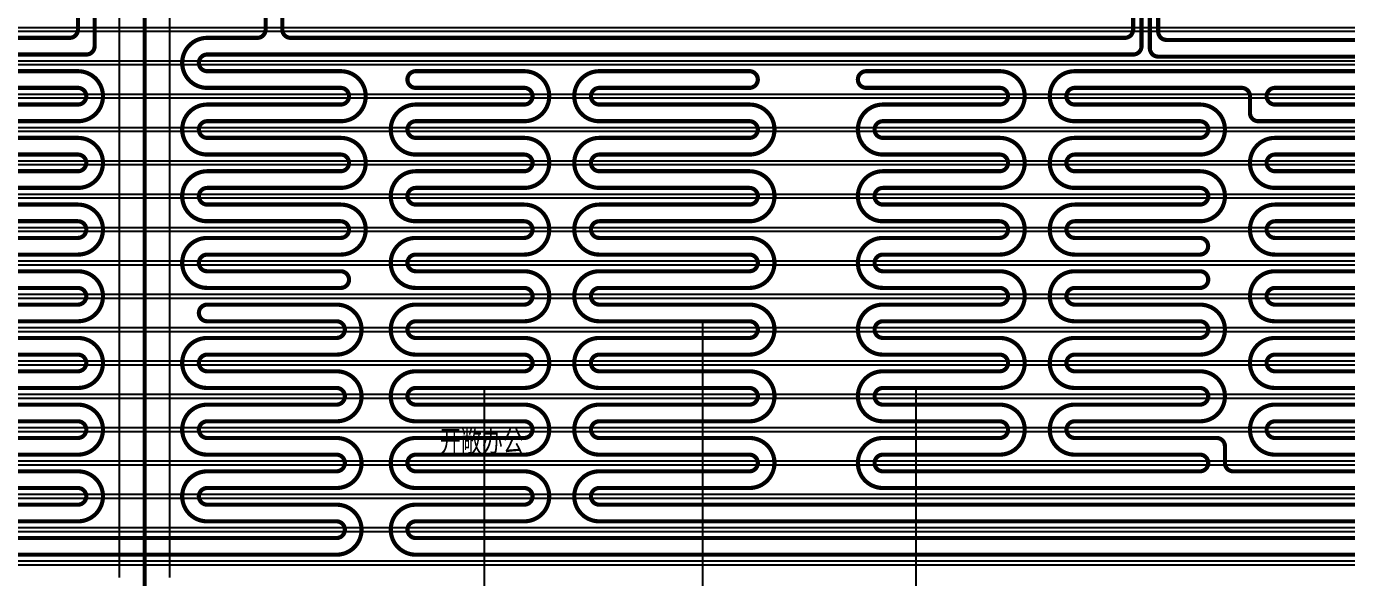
# Model space of a CAD drawing. Extents: x 2430460 to 2514560, y -608375 to -364775.
# Drawn here: x 2474064 to 2489890, y -576459 to -569847 of the extents above; entities that cross this region are included whole.
import ezdxf

# ---------------------------------------------------------------- set-up
doc = ezdxf.new("R2010")
doc.units = 0
doc.header["$LTSCALE"] = 1000
doc.header["$MEASUREMENT"] = 0
doc.linetypes.add('CENTER', pattern=[2, 1.25, -0.25, 0.25, -0.25])
doc.layers.add('A-FLOR-IDEN', color=7, linetype='Continuous', lineweight=20)
for name, color, linetype in [('PIPE-地暖供', 4, 'Continuous'), ('木龙骨', 23, 'Continuous'), ('立面', 254, 'Continuous')]:
    doc.layers.add(name, color=color, linetype=linetype)
doc.styles.add('ROS', font='simhei.ttf', dxfattribs={"width": 0.7})

# ---------------------------------------------------------------- blocks, each defined once
blk = doc.blocks.new('A$C0536007B')
at = {"layer": '立面', "linetype": 'CENTER', "const_width": 50}
blk.add_lwpolyline([(11928.5, -4343.1), (11928.5, -19743.1)], dxfattribs=at)
at = {"layer": 'A-FLOR-IDEN', "style": 'ROS', "width": 0.7}
blk.add_text('开敞办公', height=262.87, dxfattribs=at).set_placement((15468.4, -10236.5))

msp = doc.modelspace()

# ---------------------------------------------------------------- linework, layer by layer
for p, q in [((2475182, -576459.3), (2475182, -569059.3)), ((2475782, -576459.3), (2475782, -569109.3)), ((2482173.5, -588822.3), (2482173.5, -573384.3)), ((2479566.2, -588822.3), (2479555.8, -574184.3)), ((2484741, -588822.3), (2484730.5, -574184.3))]:
    msp.add_line(p, q)
at = {"layer": 'PIPE-地暖供', "const_width": 50}
for points in [[(2496332, -570009.3), (2487732, -570009.3, -0.4142136), (2487632, -569909.3), (2487632, -568095.6, 0.4142136), (2487532, -567995.6), (2486332, -567995.6)], [(2477131.9, -568084.3), (2477131.9, -569884.3, 0.4142136), (2477231.9, -569984.3), (2487232, -569984.3, 0.4142136), (2487332, -569884.3), (2487332, -568232, 0.4142136)], [(2486332, -568041.1), (2487432, -568041.1, -0.4142136), (2487532, -568141.1), (2487532, -570109.3, 0.4142136), (2487632, -570209.3), (2496332, -570209.3, -0.4142136)], [(2474882, -568192.4), (2474882, -570084.3, -0.4142136), (2474782, -570184.3), (2473382, -570184.3, 0.4142136)], [(2473382, -569984.3), (2474582, -569984.3, 0.4142136), (2474682, -569884.3), (2474682, -568199.4, -0.2472757)], [(2487432, -568186.5), (2487432, -570084.3, -0.4142136), (2487332, -570184.3), (2476908.3, -570184.3), (2476232, -570184.3, 0.4142136), (2476132, -570284.3, 0.4142136), (2476232, -570384.3), (2477832, -570384.3, -0.4142136), (2478132, -570684.3, -0.4142136), (2477832, -570984.3), (2476232, -570984.3, 0.4142136), (2476132, -571084.3, 0.4142136), (2476232, -571184.3), (2477832, -571184.3, -0.4142136), (2478132, -571484.3, -0.4142136), (2477832, -571784.3), (2476232, -571784.3, 0.4142136), (2476132, -571884.3, 0.4142136), (2476232, -571984.3), (2477832, -571984.3, -0.4142136), (2478132, -572284.3, -0.4142136), (2477832, -572584.3), (2476232, -572584.3, 0.4142136), (2476132, -572684.3, 0.4142136), (2476232, -572784.3), (2477832, -572784.3, -0.4142136), (2477932, -572884.3, -0.4142136), (2477832, -572984.3), (2476232, -572984.3, -0.4142136), (2475932, -572684.3, -0.4142136), (2476232, -572384.3), (2477832, -572384.3, 0.4142136), (2477932, -572284.3, 0.4142136), (2477832, -572184.3), (2476232, -572184.3, -0.4142136), (2475932, -571884.3, -0.4142136), (2476232, -571584.3), (2477832, -571584.3, 0.4142136), (2477932, -571484.3, 0.4142136), (2477832, -571384.3), (2476232, -571384.3, -0.4142136), (2475932, -571084.3, -0.4142136), (2476232, -570784.3), (2477832, -570784.3, 0.4142136), (2477932, -570684.3, 0.4142136), (2477832, -570584.3), (2476232, -570584.3, -0.4142136), (2475932, -570284.3, -0.4142136), (2476232, -569984.3), (2476831.9, -569984.3, 0.4142136), (2476931.9, -569884.3), (2476931.9, -568284.3, 0.4142136)], [(2473382, -570384.3), (2474682, -570384.3, -0.4142136), (2474982, -570684.3, -0.4142136), (2474682, -570984.3), (2473382, -570984.3, 0.4142136)], [(2498142.5, -576184.3), (2478732, -576184.3, -0.4142136), (2478432, -575884.3, -0.4142136), (2478732, -575584.3), (2480032, -575584.3, 0.4142136), (2480132, -575484.3, 0.4142136), (2480032, -575384.3), (2478732, -575384.3, -0.4142136), (2478432, -575084.3, -0.4142136), (2478732, -574784.3), (2480032, -574784.3, 0.4142136), (2480132, -574684.3, 0.4142136), (2480032, -574584.3), (2478732, -574584.3, -0.4142136), (2478432, -574284.3, -0.4142136), (2478732, -573984.3), (2480032, -573984.3, 0.4142136), (2480132, -573884.3, 0.4142136), (2480032, -573784.3), (2478732, -573784.3, -0.4142136), (2478432, -573484.3, -0.4142136), (2478732, -573184.3), (2480032, -573184.3, 0.4142136), (2480132, -573084.3, 0.4142136), (2480032, -572984.3), (2478732, -572984.3, -0.4142136), (2478432, -572684.3, -0.4142136), (2478732, -572384.3), (2480032, -572384.3, 0.4142136), (2480132, -572284.3, 0.4142136), (2480032, -572184.3), (2478732, -572184.3, -0.4142136), (2478432, -571884.3, -0.4142136), (2478732, -571584.3), (2480032, -571584.3, 0.4142136), (2480132, -571484.3, 0.4142136), (2480032, -571384.3), (2478732, -571384.3, -0.4142136), (2478432, -571084.3, -0.4142136), (2478732, -570784.3), (2480032, -570784.3, 0.4142136), (2480132, -570684.3, 0.4142136), (2480032, -570584.3), (2478732, -570584.3, -0.4142136), (2478632, -570484.3, -0.4142136), (2478732, -570384.3), (2480032, -570384.3, -0.4142136), (2480332, -570684.3, -0.4142136), (2480032, -570984.3), (2478732, -570984.3, 0.4142136), (2478632, -571084.3, 0.4142136), (2478732, -571184.3), (2480032, -571184.3, -0.4142136), (2480332, -571484.3, -0.4142136), (2480032, -571784.3), (2478732, -571784.3, 0.4142136), (2478632, -571884.3, 0.4142136), (2478732, -571984.3), (2480032, -571984.3, -0.4142136), (2480332, -572284.3, -0.4142136), (2480032, -572584.3), (2478732, -572584.3, 0.4142136), (2478632, -572684.3, 0.4142136), (2478732, -572784.3), (2480032, -572784.3, -0.4142136), (2480332, -573084.3, -0.4142136), (2480032, -573384.3), (2478732, -573384.3, 0.4142136), (2478632, -573484.3, 0.4142136), (2478732, -573584.3), (2480032, -573584.3, -0.4142136), (2480332, -573884.3, -0.4142136), (2480032, -574184.3), (2478732, -574184.3, 0.4142136), (2478632, -574284.3, 0.4142136), (2478732, -574384.3), (2480032, -574384.3, -0.4142136), (2480332, -574684.3, -0.4142136), (2480032, -574984.3), (2478732, -574984.3, 0.4142136), (2478632, -575084.3, 0.4142136), (2478732, -575184.3), (2480032, -575184.3, -0.4142136), (2480332, -575484.3, -0.4142136), (2480032, -575784.3), (2478732, -575784.3, 0.4142136), (2478632, -575884.3, 0.4142136), (2478732, -575984.3), (2498148.2, -575984.3, 0.0562462)], [(2498154.1, -575784.3), (2480932, -575784.3, -0.4142136), (2480632, -575484.3, -0.4142136), (2480932, -575184.3), (2482732, -575184.3, 0.4142136), (2482832, -575084.3, 0.4142136), (2482732, -574984.3), (2480932, -574984.3, -0.4142136), (2480632, -574684.3, -0.4142136), (2480932, -574384.3), (2482732, -574384.3, 0.4142136), (2482832, -574284.3, 0.4142136), (2482732, -574184.3), (2480932, -574184.3, -0.4142136), (2480632, -573884.3, -0.4142136), (2480932, -573584.3), (2482732, -573584.3, 0.4142136), (2482832, -573484.3, 0.4142136), (2482732, -573384.3), (2480932, -573384.3, -0.4142136), (2480632, -573084.3, -0.4142136), (2480932, -572784.3), (2482732, -572784.3, 0.4142136), (2482832, -572684.3, 0.4142136), (2482732, -572584.3), (2480932, -572584.3, -0.4142136), (2480632, -572284.3, -0.4142136), (2480932, -571984.3), (2482732, -571984.3, 0.4142136), (2482832, -571884.3, 0.4142136), (2482732, -571784.3), (2480932, -571784.3, -0.4142136), (2480632, -571484.3, -0.4142136), (2480932, -571184.3), (2482732, -571184.3, 0.4142136), (2482832, -571084.3, 0.4142136), (2482732, -570984.3), (2480932, -570984.3, -0.4142136), (2480632, -570684.3, -0.4142136), (2480932, -570384.3), (2482732, -570384.3, -0.4142136), (2482832, -570484.3, -0.4142136), (2482732, -570584.3), (2480932, -570584.3, 0.4142136), (2480832, -570684.3, 0.4142136), (2480932, -570784.3), (2482732, -570784.3, -0.4142136), (2483032, -571084.3, -0.4142136), (2482732, -571384.3), (2480932, -571384.3, 0.4142136), (2480832, -571484.3, 0.4142136), (2480932, -571584.3), (2482732, -571584.3, -0.4142136), (2483032, -571884.3, -0.4142136), (2482732, -572184.3), (2480932, -572184.3, 0.4142136), (2480832, -572284.3, 0.4142136), (2480932, -572384.3), (2482732, -572384.3, -0.4142136), (2483032, -572684.3, -0.4142136), (2482732, -572984.3), (2480932, -572984.3, 0.4142136), (2480832, -573084.3, 0.4142136), (2480932, -573184.3), (2482732, -573184.3, -0.4142136), (2483032, -573484.3, -0.4142136), (2482732, -573784.3), (2480932, -573784.3, 0.4142136), (2480832, -573884.3, 0.4142136), (2480932, -573984.3), (2482732, -573984.3, -0.4142136), (2483032, -574284.3, -0.4142136), (2482732, -574584.3), (2480932, -574584.3, 0.4142136), (2480832, -574684.3, 0.4142136), (2480932, -574784.3), (2482732, -574784.3, -0.4142136), (2483032, -575084.3, -0.4142136), (2482732, -575384.3), (2480932, -575384.3, 0.4142136), (2480832, -575484.3, 0.4142136), (2480932, -575584.3), (2498158.8, -575584.3, -0.0035718)], [(2498152.7, -575384.3), (2484332, -575384.3, -0.4142136), (2484032, -575084.3, -0.4142136), (2484332, -574784.3), (2485732, -574784.3, 0.4142136), (2485832, -574684.3, 0.4142136), (2485732, -574584.3), (2484332, -574584.3, -0.4142136), (2484032, -574284.3, -0.4142136), (2484332, -573984.3), (2485732, -573984.3, 0.4142136), (2485832, -573884.3, 0.4142136), (2485732, -573784.3), (2484332, -573784.3, -0.4142136), (2484032, -573484.3, -0.4142136), (2484332, -573184.3), (2485732, -573184.3, 0.4142136), (2485832, -573084.3, 0.4142136), (2485732, -572984.3), (2484332, -572984.3, -0.4142136), (2484032, -572684.3, -0.4142136), (2484332, -572384.3), (2485732, -572384.3, 0.4142136), (2485832, -572284.3, 0.4142136), (2485732, -572184.3), (2484332, -572184.3, -0.4142136), (2484032, -571884.3, -0.4142136), (2484332, -571584.3), (2485732, -571584.3, 0.4142136), (2485832, -571484.3, 0.4142136), (2485732, -571384.3), (2484332, -571384.3, -0.4142136), (2484032, -571084.3, -0.4142136), (2484332, -570784.3), (2485732, -570784.3, 0.4142136), (2485832, -570684.3, 0.4142136), (2485732, -570584.3), (2484132, -570584.3, -0.4142136), (2484032, -570484.3), (2484032, -570484.3, -0.4142136), (2484132, -570384.3), (2485732, -570384.3, -0.4142136), (2486032, -570684.3, -0.4142136), (2485732, -570984.3), (2484332, -570984.3, 0.4142136), (2484232, -571084.3, 0.4142136), (2484332, -571184.3), (2485732, -571184.3, -0.4142136), (2486032, -571484.3, -0.4142136), (2485732, -571784.3), (2484332, -571784.3, 0.4142136), (2484232, -571884.3, 0.4142136), (2484332, -571984.3), (2485732, -571984.3, -0.4142136), (2486032, -572284.3, -0.4142136), (2485732, -572584.3), (2484332, -572584.3, 0.4142136), (2484232, -572684.3, 0.4142136), (2484332, -572784.3), (2485732, -572784.3, -0.4142136), (2486032, -573084.3, -0.4142136), (2485732, -573384.3), (2484332, -573384.3, 0.4142136), (2484232, -573484.3, 0.4142136), (2484332, -573584.3), (2485732, -573584.3, -0.4142136), (2486032, -573884.3, -0.4142136), (2485732, -574184.3), (2484332, -574184.3, 0.4142136), (2484232, -574284.3, 0.4142136), (2484332, -574384.3), (2485732, -574384.3, -0.4142136), (2486032, -574684.3, -0.4142136), (2485732, -574984.3), (2484332, -574984.3, 0.4142136), (2484232, -575084.3, 0.4142136), (2484332, -575184.3), (2488132, -575184.3, 0.4142136), (2488232, -575084.3), (2488232, -575084.3, 0.4142136), (2488132, -574984.3), (2486632, -574984.3, -0.4142136), (2486332, -574684.3, -0.4142136), (2486632, -574384.3), (2488132, -574384.3, 0.4142136), (2488232, -574284.3, 0.4142136), (2488132, -574184.3), (2486632, -574184.3, -0.4142136), (2486332, -573884.3, -0.4142136), (2486632, -573584.3), (2488132, -573584.3, 0.4142136), (2488232, -573484.3, 0.4142136), (2488132, -573384.3), (2486632, -573384.3, -0.4142136), (2486332, -573084.3, -0.4142136), (2486632, -572784.3), (2488132, -572784.3, -0.4142136), (2488232, -572884.3, -0.4142136), (2488132, -572984.3), (2486632, -572984.3, 0.4142136), (2486532, -573084.3, 0.4142136), (2486632, -573184.3), (2488132, -573184.3, -0.4142136), (2488432, -573484.3, -0.4142136), (2488132, -573784.3), (2486632, -573784.3, 0.4142136), (2486532, -573884.3, 0.4142136), (2486632, -573984.3), (2488132, -573984.3, -0.4142136), (2488432, -574284.3, -0.4142136), (2488132, -574584.3), (2486632, -574584.3, 0.4142136), (2486532, -574684.3, 0.4142136), (2486632, -574784.3), (2488332, -574784.3, -0.4142136), (2488432, -574884.3), (2488432, -575084.3, 0.4142136), (2488532, -575184.3), (2498146.8, -575184.3, -0.0630159)], [(2490632, -570984.3), (2488832, -570984.3, -0.4142136), (2488732, -570884.3), (2488732, -570684.3, 0.4142136), (2488632, -570584.3), (2486632, -570584.3, 0.4142136), (2486532, -570684.3, 0.4142136), (2486632, -570784.3), (2488132, -570784.3, -0.4142136), (2488432, -571084.3, -0.4142136), (2488132, -571384.3), (2486632, -571384.3, 0.4142136), (2486532, -571484.3, 0.4142136), (2486632, -571584.3), (2488132, -571584.3, -0.4142136), (2488432, -571884.3, -0.4142136), (2488132, -572184.3), (2486632, -572184.3, 0.4142136), (2486532, -572284.3, 0.4142136), (2486632, -572384.3), (2488130.2, -572384.3, -0.4128983), (2488230.2, -572483.8), (2488230.2, -572483.8, -0.41553), (2488130.2, -572584.3), (2486632, -572584.3, -0.4142136), (2486332, -572284.3, -0.4142136), (2486632, -571984.3), (2488132, -571984.3, 0.4142136), (2488232, -571884.3, 0.4142136), (2488132, -571784.3), (2486632, -571784.3, -0.4142136), (2486332, -571484.3, -0.4142136), (2486632, -571184.3), (2488132, -571184.3, 0.4142136), (2488232, -571084.3, 0.4142136), (2488132, -570984.3), (2486632, -570984.3, -0.4142136), (2486332, -570684.3, -0.4142136), (2486632, -570384.3), (2490831.4, -570384.3, -0.4142136)], [(2473382, -570784.3), (2474682, -570784.3, 0.4142136), (2474782, -570684.3, 0.4142136), (2474682, -570584.3), (2473382, -570584.3, -0.4142136)], [(2490831.4, -570584.3), (2489032, -570584.3, 0.4142136), (2488932, -570684.3), (2488932, -570684.3, 0.4142136), (2489032, -570784.3), (2490632, -570784.3, -0.4142136)], [(2473382, -571184.3), (2474682, -571184.3, -0.4142136), (2474982, -571484.3, -0.4142136), (2474682, -571784.3), (2473382, -571784.3, 0.4142136)], [(2490632, -571784.3), (2489032, -571784.3, -0.4142136), (2488732, -571484.3, -0.4142136), (2489032, -571184.3), (2490632, -571184.3, 0.4142136)], [(2473382, -571584.3), (2474682, -571584.3, 0.4142136), (2474782, -571484.3, 0.4142136), (2474682, -571384.3), (2473382, -571384.3, -0.4142136)], [(2490632, -571384.3), (2489032, -571384.3, 0.4142136), (2488932, -571484.3, 0.4142136), (2489032, -571584.3), (2490632, -571584.3, -0.4142136)], [(2473382, -571984.3), (2474682, -571984.3, -0.4142136), (2474982, -572284.3, -0.4142136), (2474682, -572584.3), (2473382, -572584.3, 0.4142136)], [(2490632, -572584.3), (2489032, -572584.3, -0.4142136), (2488732, -572284.3, -0.4142136), (2489032, -571984.3), (2490632, -571984.3, 0.4142136)], [(2473382, -572384.3), (2474682, -572384.3, 0.4142136), (2474782, -572284.3, 0.4142136), (2474682, -572184.3), (2473382, -572184.3, -0.4142136)], [(2490632, -572184.3), (2489032, -572184.3, 0.4142136), (2488932, -572284.3, 0.4142136), (2489032, -572384.3), (2490632, -572384.3, -0.4142136)], [(2473382, -572784.3), (2474682, -572784.3, -0.4142136), (2474982, -573084.3, -0.4142136), (2474682, -573384.3), (2473382, -573384.3, 0.4142136)], [(2490632, -573384.3), (2489032, -573384.3, -0.4142136), (2488732, -573084.3, -0.4142136), (2489032, -572784.3), (2490632, -572784.3, 0.4142136)], [(2473382, -573184.3), (2474682, -573184.3, 0.4142136), (2474782, -573084.3, 0.4142136), (2474682, -572984.3), (2473382, -572984.3, -0.4142136)], [(2490632, -572984.3), (2489032, -572984.3, 0.4142136), (2488932, -573084.3, 0.4142136), (2489032, -573184.3), (2490632, -573184.3, -0.4142136)], [(2473382, -575984.3), (2476047.3, -575984.3), (2477782, -575984.3, 0.4142136), (2477882, -575884.3, 0.4142136), (2477782, -575784.3), (2476232, -575784.3, -0.4142136), (2475932, -575484.3, -0.4142136), (2476232, -575184.3), (2477782, -575184.3, 0.4142136), (2477882, -575084.3, 0.4142136), (2477782, -574984.3), (2476232, -574984.3, -0.4142136), (2475932, -574684.3, -0.4142136), (2476232, -574384.3), (2477782, -574384.3, 0.4142136), (2477882, -574284.3, 0.4142136), (2477782, -574184.3), (2476232, -574184.3, -0.4142136), (2475932, -573884.3, -0.4142136), (2476232, -573584.3), (2477782, -573584.3, 0.4142136), (2477882, -573484.3, 0.4142136), (2477782, -573384.3), (2476232, -573384.3, -0.4142136), (2476132, -573284.3), (2476132, -573284.3, -0.4142136), (2476232, -573184.3), (2477782, -573184.3, -0.4142136), (2478082, -573484.3, -0.4142136), (2477782, -573784.3), (2476232, -573784.3, 0.4142136), (2476132, -573884.3, 0.4142136), (2476232, -573984.3), (2477782, -573984.3, -0.4142136), (2478082, -574284.3, -0.4142136), (2477782, -574584.3), (2476232, -574584.3, 0.4142136), (2476132, -574684.3, 0.4142136), (2476232, -574784.3), (2477782, -574784.3, -0.4142136), (2478082, -575084.3, -0.4142136), (2477782, -575384.3), (2476232, -575384.3, 0.4142136), (2476132, -575484.3, 0.4142136), (2476232, -575584.3), (2477782, -575584.3, -0.4142136), (2478082, -575884.3, -0.4142136), (2477782, -576184.3), (2475897.3, -576184.3), (2473382, -576184.3, -0.4142136)], [(2473382, -573584.3), (2474682, -573584.3, -0.4142136), (2474982, -573884.3, -0.4142136), (2474682, -574184.3), (2473382, -574184.3, 0.4142136)], [(2490632, -574184.3), (2489032, -574184.3, -0.4142136), (2488732, -573884.3, -0.4142136), (2489032, -573584.3), (2490632, -573584.3, 0.4142136)], [(2473382, -573984.3), (2474682, -573984.3, 0.4142136), (2474782, -573884.3, 0.4142136), (2474682, -573784.3), (2473382, -573784.3, -0.4142136)], [(2490632, -573784.3), (2489032, -573784.3, 0.4142136), (2488932, -573884.3, 0.4142136), (2489032, -573984.3), (2490632, -573984.3, -0.4142136)], [(2473382, -574384.3), (2474682, -574384.3, -0.4142136), (2474982, -574684.3, -0.4142136), (2474682, -574984.3), (2473382, -574984.3, 0.4142136)], [(2498141.2, -574984.3), (2489032, -574984.3, -0.4142136), (2488732, -574684.3, -0.4142136), (2489032, -574384.3), (2490632, -574384.3, 0.4142136)], [(2473382, -574784.3), (2474682, -574784.3, 0.4142136), (2474782, -574684.3, 0.4142136), (2474682, -574584.3), (2473382, -574584.3, -0.4142136)], [(2490632, -574584.3), (2489032, -574584.3, 0.4142136), (2488932, -574684.3, 0.4142136), (2489032, -574784.3), (2498135.9, -574784.3, -0.116451)], [(2473382, -575184.3), (2474682, -575184.3, -0.4142136), (2474982, -575484.3, -0.4142136), (2474682, -575784.3), (2473382, -575784.3, 0.4142136)], [(2473382, -575584.3), (2474682, -575584.3, 0.4142136), (2474782, -575484.3, 0.4142136), (2474682, -575384.3), (2473382, -575384.3, -0.4142136)]]:
    msp.add_lwpolyline(points, format="xyb", dxfattribs=at)
at = {"layer": '木龙骨', "color": 253}
for points in [[(2451382, -569859.3), (2499582, -569859.3), (2499582, -569909.3), (2451382, -569909.3)], [(2451382, -570259.3), (2499582, -570259.3), (2499582, -570309.3), (2451382, -570309.3)], [(2451382, -570659.3), (2499582, -570659.3), (2499582, -570709.3), (2451382, -570709.3)], [(2451382, -571059.3), (2499582, -571059.3), (2499582, -571109.3), (2451382, -571109.3)], [(2451382, -571459.3), (2499582, -571459.3), (2499582, -571509.3), (2451382, -571509.3)], [(2451382, -571859.3), (2499582, -571859.3), (2499582, -571909.3), (2451382, -571909.3)], [(2451382, -572259.3), (2499582, -572259.3), (2499582, -572309.3), (2451382, -572309.3)], [(2451382, -572659.3), (2499582, -572659.3), (2499582, -572709.3), (2451382, -572709.3)], [(2451382, -573059.3), (2499582, -573059.3), (2499582, -573109.3), (2451382, -573109.3)], [(2451382, -573459.3), (2499582, -573459.3), (2499582, -573509.3), (2451382, -573509.3)], [(2451382, -573859.3), (2499582, -573859.3), (2499582, -573909.3), (2451382, -573909.3)], [(2451382, -574259.3), (2499582, -574259.3), (2499582, -574309.3), (2451382, -574309.3)], [(2451382, -574659.3), (2499582, -574659.3), (2499582, -574709.3), (2451382, -574709.3)], [(2451382, -575059.3), (2499582, -575059.3), (2499582, -575109.3), (2451382, -575109.3)], [(2451382, -575459.3), (2499582, -575459.3), (2499582, -575509.3), (2451382, -575509.3)], [(2451382, -575859.3), (2499582, -575859.3), (2499582, -575909.3), (2451382, -575909.3)], [(2451382, -576259.3), (2499582, -576259.3), (2499582, -576309.3), (2451382, -576309.3)]]:
    msp.add_lwpolyline(points, dxfattribs=at)

# ---------------------------------------------------------------- block references
msp.add_blockref('A$C0536007B', (2463553.5, -564716.2))

doc.saveas('drawing.dxf')
